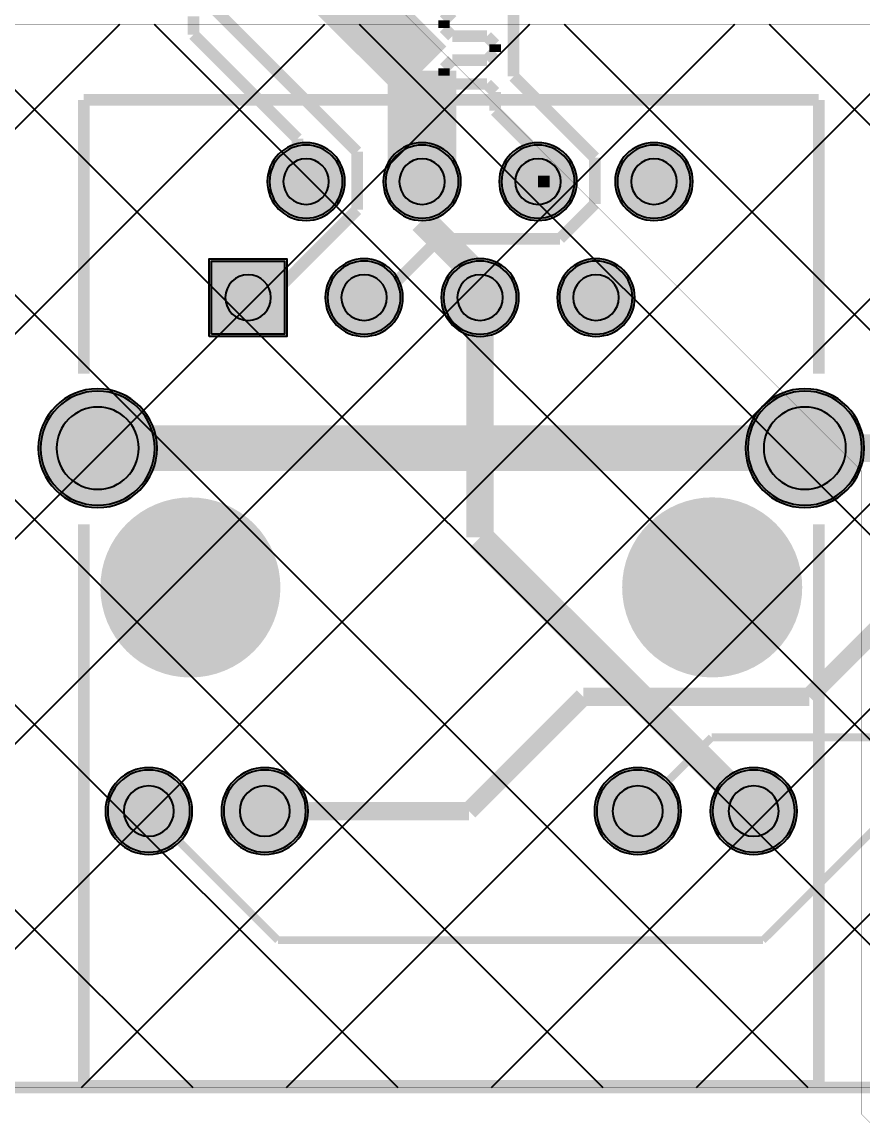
# Model space of a CAD drawing. Header units: millimetres. Extents: x -1 to 101, y -101 to 2.
# Drawn here: x 73.82 to 92.23, y -100.84 to -76.66 of the extents above; entities that cross this region are included whole.
import ezdxf

# ---------------------------------------------------------------- set-up
doc = ezdxf.new("R2010")
doc.units = ezdxf.units.MM
doc.header["$MEASUREMENT"] = 0
for name, color, linetype, true_color in [('Board-Outline-Layer', 7, 'Continuous', 0xff00ff), ('Bottom-Layer', 7, 'Continuous', 0x0000ff), ('Bottom-Paste-Mask-Layer', 7, 'Continuous', 0x800000), ('Bottom-Solder-Mask-Layer', 7, 'Continuous', 0xaa00ff), ('Document-Layer', 7, 'Continuous', 0xffffff), ('Hole-Layer', 7, 'Continuous', 0x222222), ('Inner2', 7, 'Continuous', 0x008000), ('Multi-Layer', 7, 'Continuous', 0xc0c0c0), ('Top-Layer', 7, 'Continuous', 0xff0000), ('Top-Paste-Mask-Layer', 7, 'Continuous', 0x808080), ('Top-Silkscreen-Layer', 7, 'Continuous', 0xffcc00), ('Top-Solder-Mask-Layer', 7, 'Continuous', 0x800080)]:
    doc.layers.add(name, color=color, linetype=linetype, true_color=true_color)

msp = doc.modelspace()

# ---------------------------------------------------------------- hatches: boundary and pattern name
at = {"layer": 'Bottom-Layer'}
for points in [[(79.237, -80.155, 1), (80.837, -80.155, 1)], [(81.777, -80.155, 1), (83.377, -80.155, 1)], [(84.317, -80.155, 1), (85.917, -80.155, 1)], [(86.857, -80.155, 1), (88.457, -80.155, 1)], [(77.967, -83.495), (77.967, -81.895), (79.567, -81.895), (79.567, -83.495)], [(80.507, -82.695, 1), (82.107, -82.695, 1)], [(83.047, -82.695, 1), (84.647, -82.695, 1)], [(85.587, -82.695, 1), (87.187, -82.695, 1)], [(74.222, -85.994, 1), (76.722, -85.994, 1)], [(89.712, -85.994, 1), (92.212, -85.994, 1)], [(75.692, -93.944, 1), (77.492, -93.944, 1)], [(78.232, -93.944, 1), (80.032, -93.944, 1)], [(86.402, -93.944, 1), (88.202, -93.944, 1)], [(88.942, -93.944, 1), (90.742, -93.944, 1)]]:
    msp.add_hatch(color=256, dxfattribs=at).paths.add_polyline_path(points)
at = {"layer": 'Bottom-Paste-Mask-Layer'}
for points in [[(79.237, -80.155, 1), (80.837, -80.155, 1)], [(81.777, -80.155, 1), (83.377, -80.155, 1)], [(84.317, -80.155, 1), (85.917, -80.155, 1)], [(86.857, -80.155, 1), (88.457, -80.155, 1)], [(77.967, -83.495), (77.967, -81.895), (79.567, -81.895), (79.567, -83.495)], [(80.507, -82.695, 1), (82.107, -82.695, 1)], [(83.047, -82.695, 1), (84.647, -82.695, 1)], [(85.587, -82.695, 1), (87.187, -82.695, 1)], [(74.222, -85.994, 1), (76.722, -85.994, 1)], [(89.712, -85.994, 1), (92.212, -85.994, 1)], [(75.692, -93.944, 1), (77.492, -93.944, 1)], [(78.232, -93.944, 1), (80.032, -93.944, 1)], [(86.402, -93.944, 1), (88.202, -93.944, 1)], [(88.942, -93.944, 1), (90.742, -93.944, 1)]]:
    msp.add_hatch(color=256, dxfattribs=at).paths.add_polyline_path(points)
at = {"layer": 'Bottom-Solder-Mask-Layer'}
for points in [[(79.186, -80.155, 1), (80.888, -80.155, 1)], [(81.726, -80.155, 1), (83.428, -80.155, 1)], [(84.266, -80.155, 1), (85.968, -80.155, 1)], [(86.806, -80.155, 1), (88.508, -80.155, 1)], [(77.916, -83.545), (77.916, -81.844), (79.618, -81.844), (79.618, -83.545)], [(80.456, -82.695, 1), (82.158, -82.695, 1)], [(82.996, -82.695, 1), (84.698, -82.695, 1)], [(85.536, -82.695, 1), (87.238, -82.695, 1)], [(74.171, -85.994, 1), (76.773, -85.994, 1)], [(89.661, -85.994, 1), (92.263, -85.994, 1)], [(75.641, -93.944, 1), (77.543, -93.944, 1)], [(78.181, -93.944, 1), (80.083, -93.944, 1)], [(86.351, -93.944, 1), (88.253, -93.944, 1)], [(88.891, -93.944, 1), (90.793, -93.944, 1)]]:
    msp.add_hatch(color=256, dxfattribs=at).paths.add_polyline_path(points)
at = {"layer": 'Hole-Layer'}
for points in [[(79.537, -80.155, 1), (80.537, -80.155, 1)], [(82.077, -80.155, 1), (83.077, -80.155, 1)], [(84.617, -80.155, 1), (85.617, -80.155, 1)], [(87.157, -80.155, 1), (88.157, -80.155, 1)], [(78.267, -82.695, 1), (79.267, -82.695, 1)], [(80.807, -82.695, 1), (81.807, -82.695, 1)], [(83.347, -82.695, 1), (84.347, -82.695, 1)], [(85.887, -82.695, 1), (86.887, -82.695, 1)], [(74.572, -85.994, 1), (76.372, -85.994, 1)], [(90.062, -85.994, 1), (91.862, -85.994, 1)], [(76.042, -93.944, 1), (77.142, -93.944, 1)], [(78.582, -93.944, 1), (79.682, -93.944, 1)], [(86.752, -93.944, 1), (87.852, -93.944, 1)], [(89.292, -93.944, 1), (90.392, -93.944, 1)]]:
    msp.add_hatch(color=256, dxfattribs=at).paths.add_polyline_path(points)
at = {"layer": 'Multi-Layer'}
h = msp.add_hatch(dxfattribs=at)
h.set_pattern_fill('ANSI37', color=256, style=0)
h.set_pattern_definition([(45, (0, 0), (-2.245064, 2.245064), []), (135, (0, 0), (-2.245064, -2.245064), [])])
h.paths.add_polyline_path([(73.533, -100), (73.533, -76.708), (92.777, -76.708), (92.777, -100)])
for points in [[(79.237, -80.155, 1), (80.837, -80.155, 1)], [(79.237, -80.155, 1), (80.837, -80.155, 1)], [(79.237, -80.155, 1), (80.837, -80.155, 1)], [(81.777, -80.155, 1), (83.377, -80.155, 1)], [(81.777, -80.155, 1), (83.377, -80.155, 1)], [(81.777, -80.155, 1), (83.377, -80.155, 1)], [(84.317, -80.155, 1), (85.917, -80.155, 1)], [(84.317, -80.155, 1), (85.917, -80.155, 1)], [(84.317, -80.155, 1), (85.917, -80.155, 1)], [(86.857, -80.155, 1), (88.457, -80.155, 1)], [(86.857, -80.155, 1), (88.457, -80.155, 1)], [(86.857, -80.155, 1), (88.457, -80.155, 1)], [(77.967, -83.495), (77.967, -81.895), (79.567, -81.895), (79.567, -83.495)], [(77.967, -83.495), (77.967, -81.895), (79.567, -81.895), (79.567, -83.495)], [(77.967, -83.495), (77.967, -81.895), (79.567, -81.895), (79.567, -83.495)], [(80.507, -82.695, 1), (82.107, -82.695, 1)], [(80.507, -82.695, 1), (82.107, -82.695, 1)], [(80.507, -82.695, 1), (82.107, -82.695, 1)], [(83.047, -82.695, 1), (84.647, -82.695, 1)], [(83.047, -82.695, 1), (84.647, -82.695, 1)], [(83.047, -82.695, 1), (84.647, -82.695, 1)], [(85.587, -82.695, 1), (87.187, -82.695, 1)], [(85.587, -82.695, 1), (87.187, -82.695, 1)], [(85.587, -82.695, 1), (87.187, -82.695, 1)], [(74.222, -85.994, 1), (76.722, -85.994, 1)], [(74.222, -85.994, 1), (76.722, -85.994, 1)], [(74.222, -85.994, 1), (76.722, -85.994, 1)], [(89.712, -85.994, 1), (92.212, -85.994, 1)], [(89.712, -85.994, 1), (92.212, -85.994, 1)], [(89.712, -85.994, 1), (92.212, -85.994, 1)], [(75.852, -89.045, 1), (79.152, -89.045, 1)], [(75.852, -89.045, 1), (79.152, -89.045, 1)], [(87.282, -89.044, 1), (90.582, -89.044, 1)], [(87.282, -89.044, 1), (90.582, -89.044, 1)], [(75.692, -93.944, 1), (77.492, -93.944, 1)], [(75.692, -93.944, 1), (77.492, -93.944, 1)], [(75.692, -93.944, 1), (77.492, -93.944, 1)], [(78.232, -93.944, 1), (80.032, -93.944, 1)], [(78.232, -93.944, 1), (80.032, -93.944, 1)], [(78.232, -93.944, 1), (80.032, -93.944, 1)], [(86.402, -93.944, 1), (88.202, -93.944, 1)], [(86.402, -93.944, 1), (88.202, -93.944, 1)], [(86.402, -93.944, 1), (88.202, -93.944, 1)], [(88.942, -93.944, 1), (90.742, -93.944, 1)], [(88.942, -93.944, 1), (90.742, -93.944, 1)], [(88.942, -93.944, 1), (90.742, -93.944, 1)]]:
    msp.add_hatch(color=256, dxfattribs=at).paths.add_polyline_path(points)
at = {"layer": 'Top-Layer'}
for points in [[(79.237, -80.155, 1), (80.837, -80.155, 1)], [(81.777, -80.155, 1), (83.377, -80.155, 1)], [(84.317, -80.155, 1), (85.917, -80.155, 1)], [(86.857, -80.155, 1), (88.457, -80.155, 1)], [(77.967, -83.495), (77.967, -81.895), (79.567, -81.895), (79.567, -83.495)], [(80.507, -82.695, 1), (82.107, -82.695, 1)], [(83.047, -82.695, 1), (84.647, -82.695, 1)], [(85.587, -82.695, 1), (87.187, -82.695, 1)], [(74.222, -85.994, 1), (76.722, -85.994, 1)], [(89.712, -85.994, 1), (92.212, -85.994, 1)], [(75.692, -93.944, 1), (77.492, -93.944, 1)], [(78.232, -93.944, 1), (80.032, -93.944, 1)], [(86.402, -93.944, 1), (88.202, -93.944, 1)], [(88.942, -93.944, 1), (90.742, -93.944, 1)]]:
    msp.add_hatch(color=256, dxfattribs=at).paths.add_polyline_path(points)
at = {"layer": 'Top-Paste-Mask-Layer'}
for points in [[(79.237, -80.155, 1), (80.837, -80.155, 1)], [(81.777, -80.155, 1), (83.377, -80.155, 1)], [(84.317, -80.155, 1), (85.917, -80.155, 1)], [(86.857, -80.155, 1), (88.457, -80.155, 1)], [(77.967, -83.495), (77.967, -81.895), (79.567, -81.895), (79.567, -83.495)], [(80.507, -82.695, 1), (82.107, -82.695, 1)], [(83.047, -82.695, 1), (84.647, -82.695, 1)], [(85.587, -82.695, 1), (87.187, -82.695, 1)], [(74.222, -85.994, 1), (76.722, -85.994, 1)], [(89.712, -85.994, 1), (92.212, -85.994, 1)], [(75.692, -93.944, 1), (77.492, -93.944, 1)], [(78.232, -93.944, 1), (80.032, -93.944, 1)], [(86.402, -93.944, 1), (88.202, -93.944, 1)], [(88.942, -93.944, 1), (90.742, -93.944, 1)]]:
    msp.add_hatch(color=256, dxfattribs=at).paths.add_polyline_path(points)
at = {"layer": 'Top-Solder-Mask-Layer'}
for points in [[(79.186, -80.155, 1), (80.888, -80.155, 1)], [(81.726, -80.155, 1), (83.428, -80.155, 1)], [(84.266, -80.155, 1), (85.968, -80.155, 1)], [(86.806, -80.155, 1), (88.508, -80.155, 1)], [(77.916, -83.545), (77.916, -81.844), (79.618, -81.844), (79.618, -83.545)], [(80.456, -82.695, 1), (82.158, -82.695, 1)], [(82.996, -82.695, 1), (84.698, -82.695, 1)], [(85.536, -82.695, 1), (87.238, -82.695, 1)], [(74.171, -85.994, 1), (76.773, -85.994, 1)], [(89.661, -85.994, 1), (92.263, -85.994, 1)], [(75.641, -93.944, 1), (77.543, -93.944, 1)], [(78.181, -93.944, 1), (80.083, -93.944, 1)], [(86.351, -93.944, 1), (88.253, -93.944, 1)], [(88.891, -93.944, 1), (90.793, -93.944, 1)]]:
    msp.add_hatch(color=256, dxfattribs=at).paths.add_polyline_path(points)

# ---------------------------------------------------------------- linework, layer by layer
at = {"layer": 'Board-Outline-Layer', "const_width": 0.254}
msp.add_lwpolyline([(0, -96), (0, -4, -0.414), (4, 0), (96, 0, -0.414), (100, -4), (100, -96, -0.414), (96, -100), (4, -100, -0.414)], format="xyb", close=True, dxfattribs=at)
at = {"layer": 'Bottom-Layer', "const_width": 0.00508}
msp.add_lwpolyline([(0, -96), (0, -4, -0.414), (4, 0), (96, 0, -0.414), (100, -4), (100, -96, -0.414), (96, -100), (4, -100, -0.414)], format="xyb", close=True, dxfattribs=at)
at = {"layer": 'Bottom-Layer'}
for points in [[(79.237, -80.155, 1), (80.837, -80.155, 1)], [(81.777, -80.155, 1), (83.377, -80.155, 1)], [(84.317, -80.155, 1), (85.917, -80.155, 1)], [(86.857, -80.155, 1), (88.457, -80.155, 1)], [(80.507, -82.695, 1), (82.107, -82.695, 1)], [(83.047, -82.695, 1), (84.647, -82.695, 1)], [(85.587, -82.695, 1), (87.187, -82.695, 1)]]:
    msp.add_lwpolyline(points, format="xyb", close=True, dxfattribs=at)
at = {"layer": 'Bottom-Layer', "const_width": 0.6}
for points in [[(82.577, -81.003), (82.577, -80.155)], [(83.847, -82.273), (82.577, -81.003)], [(83.847, -82.695), (83.847, -82.273)], [(83.847, -82.695), (83.847, -87.949)], [(83.847, -87.949), (89.842, -93.944)]]:
    msp.add_lwpolyline(points, dxfattribs=at)
at = {"layer": 'Bottom-Layer'}
msp.add_lwpolyline([(77.967, -83.495), (77.967, -81.895), (79.567, -81.895), (79.567, -83.495)], close=True, dxfattribs=at)
for points in [[(74.222, -85.994, 1), (76.722, -85.994), (76.722, -85.994, 1), (74.222, -85.994)], [(89.712, -85.994, 1), (92.212, -85.994), (92.212, -85.994, 1), (89.712, -85.994)], [(75.692, -93.944, 1), (77.492, -93.944), (77.492, -93.944, 1), (75.692, -93.944)], [(78.232, -93.944, 1), (80.032, -93.944), (80.032, -93.944, 1), (78.232, -93.944)], [(86.402, -93.944, 1), (88.202, -93.944), (88.202, -93.944, 1), (86.402, -93.944)], [(88.942, -93.944, 1), (90.742, -93.944), (90.742, -93.944, 1), (88.942, -93.944)]]:
    msp.add_lwpolyline(points, format="xyb", dxfattribs=at)
at = {"layer": 'Bottom-Paste-Mask-Layer'}
for points in [[(79.237, -80.155, 1), (80.837, -80.155, 1)], [(81.777, -80.155, 1), (83.377, -80.155, 1)], [(84.317, -80.155, 1), (85.917, -80.155, 1)], [(86.857, -80.155, 1), (88.457, -80.155, 1)], [(80.507, -82.695, 1), (82.107, -82.695, 1)], [(83.047, -82.695, 1), (84.647, -82.695, 1)], [(85.587, -82.695, 1), (87.187, -82.695, 1)]]:
    msp.add_lwpolyline(points, format="xyb", close=True, dxfattribs=at)
msp.add_lwpolyline([(77.967, -83.495), (77.967, -81.895), (79.567, -81.895), (79.567, -83.495)], close=True, dxfattribs=at)
for points in [[(74.222, -85.994, 1), (76.722, -85.994), (76.722, -85.994, 1), (74.222, -85.994)], [(89.712, -85.994, 1), (92.212, -85.994), (92.212, -85.994, 1), (89.712, -85.994)], [(75.692, -93.944, 1), (77.492, -93.944), (77.492, -93.944, 1), (75.692, -93.944)], [(78.232, -93.944, 1), (80.032, -93.944), (80.032, -93.944, 1), (78.232, -93.944)], [(86.402, -93.944, 1), (88.202, -93.944), (88.202, -93.944, 1), (86.402, -93.944)], [(88.942, -93.944, 1), (90.742, -93.944), (90.742, -93.944, 1), (88.942, -93.944)]]:
    msp.add_lwpolyline(points, format="xyb", dxfattribs=at)
at = {"layer": 'Bottom-Solder-Mask-Layer'}
for points in [[(79.186, -80.155, 1), (80.888, -80.155, 1)], [(81.726, -80.155, 1), (83.428, -80.155, 1)], [(84.266, -80.155, 1), (85.968, -80.155, 1)], [(86.806, -80.155, 1), (88.508, -80.155, 1)], [(80.456, -82.695, 1), (82.158, -82.695, 1)], [(82.996, -82.695, 1), (84.698, -82.695, 1)], [(85.536, -82.695, 1), (87.238, -82.695, 1)]]:
    msp.add_lwpolyline(points, format="xyb", close=True, dxfattribs=at)
msp.add_lwpolyline([(77.916, -83.545), (77.916, -81.844), (79.618, -81.844), (79.618, -83.545)], close=True, dxfattribs=at)
for points in [[(74.171, -85.994, 1), (76.773, -85.994), (76.773, -85.994, 1), (74.171, -85.994)], [(89.661, -85.994, 1), (92.263, -85.994), (92.263, -85.994, 1), (89.661, -85.994)], [(75.641, -93.944, 1), (77.543, -93.944), (77.543, -93.944, 1), (75.641, -93.944)], [(78.181, -93.944, 1), (80.083, -93.944), (80.083, -93.944, 1), (78.181, -93.944)], [(86.351, -93.944, 1), (88.253, -93.944), (88.253, -93.944, 1), (86.351, -93.944)], [(88.891, -93.944, 1), (90.793, -93.944), (90.793, -93.944, 1), (88.891, -93.944)]]:
    msp.add_lwpolyline(points, format="xyb", dxfattribs=at)
at = {"layer": 'Document-Layer', "const_width": 0.2}
msp.add_lwpolyline([(78.087, -82.089, 1), (78.287, -82.089, 1)], format="xyb", close=True, dxfattribs=at)
msp.add_lwpolyline([(78.087, -82.089, 1), (78.287, -82.089, 1)], format="xyb", close=True, dxfattribs=at)
at = {"layer": 'Document-Layer', "const_width": 1.4}
for points in [[(76.802, -89.044, 1), (78.202, -89.044), (78.202, -89.044, 1), (76.802, -89.044)], [(76.802, -89.044, 1), (78.202, -89.044), (78.202, -89.044, 1), (76.802, -89.044)], [(88.232, -89.044, 1), (89.632, -89.044), (89.632, -89.044, 1), (88.232, -89.044)], [(88.232, -89.044, 1), (89.632, -89.044), (89.632, -89.044, 1), (88.232, -89.044)]]:
    msp.add_lwpolyline(points, format="xyb", dxfattribs=at)
at = {"layer": 'Hole-Layer'}
for points in [[(79.537, -80.155, 1), (80.537, -80.155, 1)], [(82.077, -80.155, 1), (83.077, -80.155, 1)], [(84.617, -80.155, 1), (85.617, -80.155, 1)], [(87.157, -80.155, 1), (88.157, -80.155, 1)], [(78.267, -82.695, 1), (79.267, -82.695, 1)], [(80.807, -82.695, 1), (81.807, -82.695, 1)], [(83.347, -82.695, 1), (84.347, -82.695, 1)], [(85.887, -82.695, 1), (86.887, -82.695, 1)]]:
    msp.add_lwpolyline(points, format="xyb", close=True, dxfattribs=at)
for points in [[(74.572, -85.994, 1), (76.372, -85.994), (76.372, -85.994, 1), (74.572, -85.994)], [(90.062, -85.994, 1), (91.862, -85.994), (91.862, -85.994, 1), (90.062, -85.994)], [(76.042, -93.944, 1), (77.142, -93.944), (77.142, -93.944, 1), (76.042, -93.944)], [(78.582, -93.944, 1), (79.682, -93.944), (79.682, -93.944, 1), (78.582, -93.944)], [(86.752, -93.944, 1), (87.852, -93.944), (87.852, -93.944, 1), (86.752, -93.944)], [(89.292, -93.944, 1), (90.392, -93.944), (90.392, -93.944, 1), (89.292, -93.944)]]:
    msp.add_lwpolyline(points, format="xyb", dxfattribs=at)
at = {"layer": 'Inner2', "const_width": 0.00508}
msp.add_lwpolyline([(0.154, -61.835), (12.94, -61.835), (15.494, -64.389), (70.104, -64.389), (92.202, -86.487), (92.202, -100.584), (92.456, -100.838), (97.917, -100.838), (101.473, -97.282), (101.473, -1.778), (98.044, 1.651), (2.032, 1.651), (-0.889, -1.27), (-0.889, -60.791)], close=True, dxfattribs=at)
at = {"layer": 'Inner2', "const_width": 1.5}
for points in [[(82.577, -77.724), (80.545, -75.692)], [(82.577, -80.155), (82.577, -77.724)]]:
    msp.add_lwpolyline(points, dxfattribs=at)
at = {"layer": 'Multi-Layer', "const_width": 0.00508}
msp.add_lwpolyline([(73.533, -100), (73.533, -76.708), (92.777, -76.708), (92.777, -100)], close=True, dxfattribs=at)
at = {"layer": 'Multi-Layer'}
for points in [[(79.237, -80.155, 1), (80.837, -80.155, 1)], [(79.237, -80.155, 1), (80.837, -80.155, 1)], [(79.237, -80.155, 1), (80.837, -80.155, 1)], [(81.777, -80.155, 1), (83.377, -80.155, 1)], [(81.777, -80.155, 1), (83.377, -80.155, 1)], [(81.777, -80.155, 1), (83.377, -80.155, 1)], [(84.317, -80.155, 1), (85.917, -80.155, 1)], [(84.317, -80.155, 1), (85.917, -80.155, 1)], [(84.317, -80.155, 1), (85.917, -80.155, 1)], [(86.857, -80.155, 1), (88.457, -80.155, 1)], [(86.857, -80.155, 1), (88.457, -80.155, 1)], [(86.857, -80.155, 1), (88.457, -80.155, 1)], [(80.507, -82.695, 1), (82.107, -82.695, 1)], [(80.507, -82.695, 1), (82.107, -82.695, 1)], [(80.507, -82.695, 1), (82.107, -82.695, 1)], [(83.047, -82.695, 1), (84.647, -82.695, 1)], [(83.047, -82.695, 1), (84.647, -82.695, 1)], [(83.047, -82.695, 1), (84.647, -82.695, 1)], [(85.587, -82.695, 1), (87.187, -82.695, 1)], [(85.587, -82.695, 1), (87.187, -82.695, 1)], [(85.587, -82.695, 1), (87.187, -82.695, 1)]]:
    msp.add_lwpolyline(points, format="xyb", close=True, dxfattribs=at)
msp.add_lwpolyline([(77.967, -83.495), (77.967, -81.895), (79.567, -81.895), (79.567, -83.495)], close=True, dxfattribs=at)
msp.add_lwpolyline([(77.967, -83.495), (77.967, -81.895), (79.567, -81.895), (79.567, -83.495)], close=True, dxfattribs=at)
msp.add_lwpolyline([(77.967, -83.495), (77.967, -81.895), (79.567, -81.895), (79.567, -83.495)], close=True, dxfattribs=at)
for points in [[(74.222, -85.994, 1), (76.722, -85.994), (76.722, -85.994, 1), (74.222, -85.994)], [(74.222, -85.994, 1), (76.722, -85.994), (76.722, -85.994, 1), (74.222, -85.994)], [(74.222, -85.994, 1), (76.722, -85.994), (76.722, -85.994, 1), (74.222, -85.994)], [(89.712, -85.994, 1), (92.212, -85.994), (92.212, -85.994, 1), (89.712, -85.994)], [(89.712, -85.994, 1), (92.212, -85.994), (92.212, -85.994, 1), (89.712, -85.994)], [(89.712, -85.994, 1), (92.212, -85.994), (92.212, -85.994, 1), (89.712, -85.994)], [(75.692, -93.944, 1), (77.492, -93.944), (77.492, -93.944, 1), (75.692, -93.944)], [(75.692, -93.944, 1), (77.492, -93.944), (77.492, -93.944, 1), (75.692, -93.944)], [(75.692, -93.944, 1), (77.492, -93.944), (77.492, -93.944, 1), (75.692, -93.944)], [(78.232, -93.944, 1), (80.032, -93.944), (80.032, -93.944, 1), (78.232, -93.944)], [(78.232, -93.944, 1), (80.032, -93.944), (80.032, -93.944, 1), (78.232, -93.944)], [(78.232, -93.944, 1), (80.032, -93.944), (80.032, -93.944, 1), (78.232, -93.944)], [(86.402, -93.944, 1), (88.202, -93.944), (88.202, -93.944, 1), (86.402, -93.944)], [(86.402, -93.944, 1), (88.202, -93.944), (88.202, -93.944, 1), (86.402, -93.944)], [(86.402, -93.944, 1), (88.202, -93.944), (88.202, -93.944, 1), (86.402, -93.944)], [(88.942, -93.944, 1), (90.742, -93.944), (90.742, -93.944, 1), (88.942, -93.944)], [(88.942, -93.944, 1), (90.742, -93.944), (90.742, -93.944, 1), (88.942, -93.944)], [(88.942, -93.944, 1), (90.742, -93.944), (90.742, -93.944, 1), (88.942, -93.944)]]:
    msp.add_lwpolyline(points, format="xyb", dxfattribs=at)
at = {"layer": 'Multi-Layer', "const_width": 0.645}
for points in [[(75.852, -89.045, 1), (79.152, -89.045, 1)], [(75.852, -89.045, 1), (79.152, -89.045, 1)], [(87.282, -89.044, 1), (90.582, -89.044, 1)], [(87.282, -89.044, 1), (90.582, -89.044, 1)]]:
    msp.add_lwpolyline(points, format="xyb", close=True, dxfattribs=at)
at = {"layer": 'Top-Layer'}
for points, const_width in [([(84.582, -72.12), (84.582, -77.851)], 0.254), ([(77.572, -76.937), (77.572, -76.532)], 0.254), ([(77.978, -76.327), (81.153, -79.502)], 0.254), ([(83.058, -76.623), (83.238, -76.444)], 0.254), ([(83.058, -76.788), (83.058, -76.623)], 0.254), ([(79.85, -79.215), (77.572, -76.937)], 0.254), ([(83.238, -76.968), (83.058, -76.788)], 0.254), ([(83.997, -76.968), (83.238, -76.968)], 0.254), ([(84.176, -77.147), (83.997, -76.968)], 0.254), ([(84.176, -77.312), (84.176, -77.147)], 0.254), ([(83.058, -77.671), (83.238, -77.492)], 0.254), ([(83.238, -77.492), (83.997, -77.492)], 0.254), ([(83.997, -77.492), (84.176, -77.312)], 0.254), ([(83.058, -77.836), (83.058, -77.671)], 0.254), ([(83.238, -78.016), (83.058, -77.836)], 0.254), ([(84.582, -77.851), (86.36, -79.629)], 0.254), ([(83.997, -78.016), (83.238, -78.016)], 0.254), ([(84.176, -78.195), (83.997, -78.016)], 0.254), ([(84.176, -78.6), (84.176, -78.195)], 0.254), ([(85.551, -79.975), (84.176, -78.6)], 0.254), ([(79.85, -79.968), (79.85, -79.215)], 0.254), ([(81.153, -79.502), (81.153, -80.772)], 0.254), ([(86.36, -79.629), (86.36, -80.645)], 0.254), ([(80.037, -80.155), (79.85, -79.968)], 0.254), ([(85.117, -80.155), (85.371, -80.155)], 0.254), ([(85.371, -80.155), (85.551, -79.975)], 0.254), ([(86.36, -80.645), (85.598, -81.407)], 0.254), ([(81.153, -80.772), (79.231, -82.695)], 0.254), ([(82.954, -81.407), (81.666, -82.695)], 0.254), ([(85.598, -81.407), (82.954, -81.407)], 0.254), ([(79.231, -82.695), (78.767, -82.695)], 0.254), ([(81.666, -82.695), (81.307, -82.695)], 0.254), ([(75.472, -85.994), (90.962, -85.994)], 1), ([(90.962, -85.994), (94.296, -85.994)], 0.6), ([(91.059, -91.44), (94.361, -88.138)], 0.4), ([(90.043, -96.774), (98.298, -88.519)], 0.17), ([(83.602, -93.944), (86.106, -91.44)], 0.4), ([(86.106, -91.44), (91.059, -91.44)], 0.4), ([(88.918, -92.329), (87.302, -93.944)], 0.17), ([(92.456, -92.329), (88.918, -92.329)], 0.17), ([(79.132, -93.944), (83.602, -93.944)], 0.4), ([(76.592, -93.944), (79.422, -96.774)], 0.17), ([(79.422, -96.774), (90.043, -96.774)], 0.17)]:
    msp.add_lwpolyline(points, dxfattribs=dict(at, const_width=const_width))
for points in [[(79.237, -80.155, 1), (80.837, -80.155, 1)], [(81.777, -80.155, 1), (83.377, -80.155, 1)], [(84.317, -80.155, 1), (85.917, -80.155, 1)], [(86.857, -80.155, 1), (88.457, -80.155, 1)], [(80.507, -82.695, 1), (82.107, -82.695, 1)], [(83.047, -82.695, 1), (84.647, -82.695, 1)], [(85.587, -82.695, 1), (87.187, -82.695, 1)]]:
    msp.add_lwpolyline(points, format="xyb", close=True, dxfattribs=at)
msp.add_lwpolyline([(77.967, -83.495), (77.967, -81.895), (79.567, -81.895), (79.567, -83.495)], close=True, dxfattribs=at)
for points in [[(74.222, -85.994, 1), (76.722, -85.994), (76.722, -85.994, 1), (74.222, -85.994)], [(89.712, -85.994, 1), (92.212, -85.994), (92.212, -85.994, 1), (89.712, -85.994)], [(75.692, -93.944, 1), (77.492, -93.944), (77.492, -93.944, 1), (75.692, -93.944)], [(78.232, -93.944, 1), (80.032, -93.944), (80.032, -93.944, 1), (78.232, -93.944)], [(86.402, -93.944, 1), (88.202, -93.944), (88.202, -93.944, 1), (86.402, -93.944)], [(88.942, -93.944, 1), (90.742, -93.944), (90.742, -93.944, 1), (88.942, -93.944)]]:
    msp.add_lwpolyline(points, format="xyb", dxfattribs=at)
at = {"layer": 'Top-Paste-Mask-Layer'}
for points in [[(79.237, -80.155, 1), (80.837, -80.155, 1)], [(81.777, -80.155, 1), (83.377, -80.155, 1)], [(84.317, -80.155, 1), (85.917, -80.155, 1)], [(86.857, -80.155, 1), (88.457, -80.155, 1)], [(80.507, -82.695, 1), (82.107, -82.695, 1)], [(83.047, -82.695, 1), (84.647, -82.695, 1)], [(85.587, -82.695, 1), (87.187, -82.695, 1)]]:
    msp.add_lwpolyline(points, format="xyb", close=True, dxfattribs=at)
msp.add_lwpolyline([(77.967, -83.495), (77.967, -81.895), (79.567, -81.895), (79.567, -83.495)], close=True, dxfattribs=at)
for points in [[(74.222, -85.994, 1), (76.722, -85.994), (76.722, -85.994, 1), (74.222, -85.994)], [(89.712, -85.994, 1), (92.212, -85.994), (92.212, -85.994, 1), (89.712, -85.994)], [(75.692, -93.944, 1), (77.492, -93.944), (77.492, -93.944, 1), (75.692, -93.944)], [(78.232, -93.944, 1), (80.032, -93.944), (80.032, -93.944, 1), (78.232, -93.944)], [(86.402, -93.944, 1), (88.202, -93.944), (88.202, -93.944, 1), (86.402, -93.944)], [(88.942, -93.944, 1), (90.742, -93.944), (90.742, -93.944, 1), (88.942, -93.944)]]:
    msp.add_lwpolyline(points, format="xyb", dxfattribs=at)
at = {"layer": 'Top-Silkscreen-Layer', "const_width": 0.254}
for points in [[(75.167, -78.365), (75.167, -84.365)], [(75.167, -78.365), (91.267, -78.365)], [(75.167, -78.365), (75.167, -84.365)], [(75.167, -78.365), (91.267, -78.365)], [(91.268, -78.365), (91.268, -84.365)], [(91.268, -78.365), (91.268, -84.365)], [(75.167, -87.664), (75.167, -99.965)], [(75.167, -87.664), (75.167, -99.965)], [(91.267, -87.664), (91.267, -99.965)], [(91.267, -87.664), (91.267, -99.965)], [(75.167, -99.965), (91.267, -99.965)], [(75.167, -99.965), (91.267, -99.965)]]:
    msp.add_lwpolyline(points, dxfattribs=at)
at = {"layer": 'Top-Solder-Mask-Layer'}
for points in [[(79.186, -80.155, 1), (80.888, -80.155, 1)], [(81.726, -80.155, 1), (83.428, -80.155, 1)], [(84.266, -80.155, 1), (85.968, -80.155, 1)], [(86.806, -80.155, 1), (88.508, -80.155, 1)], [(80.456, -82.695, 1), (82.158, -82.695, 1)], [(82.996, -82.695, 1), (84.698, -82.695, 1)], [(85.536, -82.695, 1), (87.238, -82.695, 1)]]:
    msp.add_lwpolyline(points, format="xyb", close=True, dxfattribs=at)
msp.add_lwpolyline([(77.916, -83.545), (77.916, -81.844), (79.618, -81.844), (79.618, -83.545)], close=True, dxfattribs=at)
for points in [[(74.171, -85.994, 1), (76.773, -85.994), (76.773, -85.994, 1), (74.171, -85.994)], [(89.661, -85.994, 1), (92.263, -85.994), (92.263, -85.994, 1), (89.661, -85.994)], [(75.641, -93.944, 1), (77.543, -93.944), (77.543, -93.944, 1), (75.641, -93.944)], [(78.181, -93.944, 1), (80.083, -93.944), (80.083, -93.944, 1), (78.181, -93.944)], [(86.351, -93.944, 1), (88.253, -93.944), (88.253, -93.944, 1), (86.351, -93.944)], [(88.891, -93.944, 1), (90.793, -93.944), (90.793, -93.944, 1), (88.891, -93.944)]]:
    msp.add_lwpolyline(points, format="xyb", dxfattribs=at)

doc.saveas('drawing.dxf')
